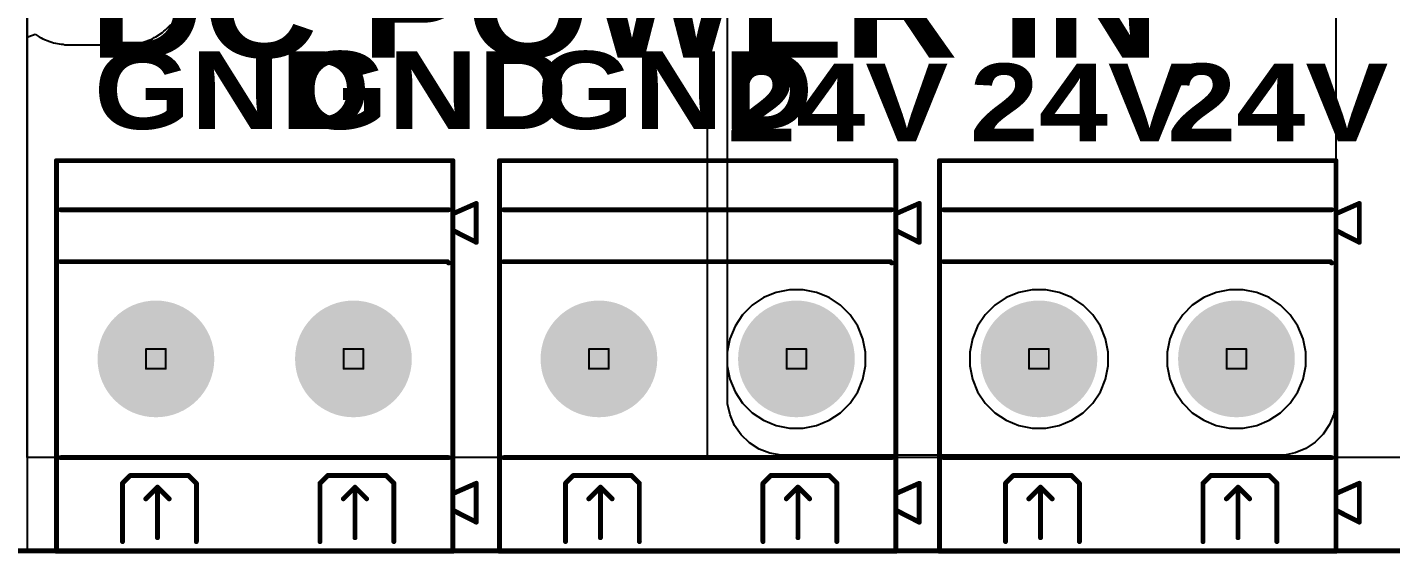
# Model space of a CAD drawing. Header units: inches. Extents: x -3 to 195, y 0 to 199.
# Drawn here: x 1.72 to 3.101, y -0.003 to 0.53 of the extents above; entities that cross this region are included whole.
import ezdxf

# ---------------------------------------------------------------- set-up
doc = ezdxf.new("R2010")
doc.units = ezdxf.units.IN
doc.header["$MEASUREMENT"] = 0
for name, color, linetype in [('Board Outline', 216, 'Continuous'), ('Bottom Layer', 5, 'Continuous'), ('Bottom Solder', 6, 'Continuous'), ('Drill Drawing', 1, 'Continuous'), ('Multi-Layer', 9, 'Continuous'), ('Pad Holes', 156, 'Continuous'), ('Top Layer', 1, 'Continuous'), ('Top Overlay', 2, 'Continuous'), ('Top Solder', 216, 'Continuous')]:
    doc.layers.add(name, color=color, linetype=linetype)
doc.styles.add('Arial Black_Bold', font='', dxfattribs={"height": 0.2})
doc.styles.get('Arial Black_Bold').set_extended_font_data('Arial Black', bold=True)

# ---------------------------------------------------------------- blocks, each defined once
blk = doc.blocks.new('DB128L_5_08_2P_GN_S_94')
at = {"layer": 'Bottom Layer'}
h = blk.add_hatch(color=5, dxfattribs=at)
edge = h.paths.add_edge_path()
edge.add_arc((-0.1, 0), 0.055118, 0, 360)
h = blk.add_hatch(color=5, dxfattribs=at)
edge = h.paths.add_edge_path()
edge.add_arc((0.1, 0), 0.055118, 0, 360)
at = {"layer": 'Bottom Solder'}
h = blk.add_hatch(color=6, dxfattribs=at)
edge = h.paths.add_edge_path()
edge.add_arc((-0.1, 0), 0.059118, 0, 360)
h = blk.add_hatch(color=6, dxfattribs=at)
edge = h.paths.add_edge_path()
edge.add_arc((0.1, 0), 0.059118, 0, 360)
at = {"layer": 'Multi-Layer'}
h = blk.add_hatch(color=9, dxfattribs=at)
edge = h.paths.add_edge_path()
edge.add_arc((-0.1, 0), 0.055118, 0, 360)
h = blk.add_hatch(color=9, dxfattribs=at)
edge = h.paths.add_edge_path()
edge.add_arc((0.1, 0), 0.055118, 0, 360)
at = {"layer": 'Pad Holes'}
h = blk.add_hatch(color=7, dxfattribs=at)
edge = h.paths.add_edge_path()
edge.add_arc((-0.1, 0), 0.031496, 0, 360)
h = blk.add_hatch(color=7, dxfattribs=at)
edge = h.paths.add_edge_path()
edge.add_arc((0.1, 0), 0.031496, 0, 360)
at = {"layer": 'Top Layer'}
h = blk.add_hatch(color=1, dxfattribs=at)
edge = h.paths.add_edge_path()
edge.add_arc((-0.1, 0), 0.055118, 0, 360)
h = blk.add_hatch(color=1, dxfattribs=at)
edge = h.paths.add_edge_path()
edge.add_arc((0.1, 0), 0.055118, 0, 360)
at = {"layer": 'Top Solder'}
h = blk.add_hatch(color=216, dxfattribs=at)
edge = h.paths.add_edge_path()
edge.add_arc((-0.1, 0), 0.059118, 0, 360)
h = blk.add_hatch(color=216, dxfattribs=at)
edge = h.paths.add_edge_path()
edge.add_arc((0.1, 0), 0.059118, 0, 360)
at = {"layer": 'Top Overlay'}
for points in [[(0.200788, 0.19485, 0.005, 0.005, 0), (-0.200788, 0.19485, 0.005, 0.005, 0)], [(-0.200788, 0.19485, 0.005, 0.005, 0), (-0.200788, -0.200788, 0.005, 0.005, 0)], [(0.200788, 0.19485, 0.005, 0.005, 0), (0.200788, -0.200788, 0.005, 0.005, 0)], [(-0.140944, 0.185039, 0.005, 0.005, 0), (-0.140944, 0.125983, 0.005, 0.005, 0)], [(-0.101574, 0.181103, 0.005, 0.005, 0), (-0.101574, 0.129921, 0.005, 0.005, 0)], [(-0.066142, 0.185039, 0.005, 0.005, 0), (-0.066142, 0.125983, 0.005, 0.005, 0)], [(0.059056, 0.185039, 0.005, 0.005, 0), (0.059056, 0.125983, 0.005, 0.005, 0)], [(0.098426, 0.181103, 0.005, 0.005, 0), (0.098426, 0.129921, 0.005, 0.005, 0)], [(0.133858, 0.185039, 0.005, 0.005, 0), (0.133858, 0.125983, 0.005, 0.005, 0)], [(-0.22441, 0.165354, 0.005, 0.005, 0), (-0.22441, 0.125984, 0.005, 0.005, 0)], [(-0.200788, 0.153318, 0.005, 0.005, 0), (-0.22441, 0.165354, 0.005, 0.005, 0)], [(-0.200788, 0.136384, 0.005, 0.005, 0), (-0.22441, 0.125984, 0.005, 0.005, 0)], [(-0.101574, 0.129921, 0.005, 0.005, 0), (-0.113386, 0.141733, 0.005, 0.005, 0)], [(-0.089763, 0.141733, 0.005, 0.005, 0), (-0.101574, 0.129921, 0.005, 0.005, 0)], [(0.098426, 0.129921, 0.005, 0.005, 0), (0.086614, 0.141733, 0.005, 0.005, 0)], [(0.110237, 0.141733, 0.005, 0.005, 0), (0.098426, 0.129921, 0.005, 0.005, 0)], [(-0.133071, 0.11811, 0.005, 0.005, 0), (-0.140944, 0.125983, 0.005, 0.005, 0)], [(-0.066142, 0.125983, 0.005, 0.005, 0), (-0.074016, 0.11811, 0.005, 0.005, 0)], [(0.066929, 0.11811, 0.005, 0.005, 0), (0.059056, 0.125983, 0.005, 0.005, 0)], [(0.133858, 0.125983, 0.005, 0.005, 0), (0.125984, 0.11811, 0.005, 0.005, 0)], [(-0.129133, 0.11811, 0.005, 0.005, 0), (-0.133071, 0.11811, 0.005, 0.005, 0)], [(-0.074016, 0.11811, 0.005, 0.005, 0), (-0.129133, 0.11811, 0.005, 0.005, 0)], [(0.070867, 0.11811, 0.005, 0.005, 0), (0.066929, 0.11811, 0.005, 0.005, 0)], [(0.125984, 0.11811, 0.005, 0.005, 0), (0.070867, 0.11811, 0.005, 0.005, 0)], [(0.196457, 0.1, 0.005, 0.005, 0), (-0.196458, 0.1, 0.005, 0.005, 0)], [(-0.195122, -0.098528, 0.005, 0.005, 0), (-0.196458, -0.097192, 0.005, 0.005, 0)], [(0.196457, -0.098528, 0.005, 0.005, 0), (-0.195122, -0.098528, 0.005, 0.005, 0)], [(-0.224409, -0.11811, 0.005, 0.005, 0), (-0.224409, -0.15748, 0.005, 0.005, 0)], [(-0.200789, -0.130146, 0.005, 0.005, 0), (-0.224409, -0.11811, 0.005, 0.005, 0)], [(-0.200789, -0.14708, 0.005, 0.005, 0), (-0.224409, -0.15748, 0.005, 0.005, 0)], [(0.196457, -0.151106, 0.005, 0.005, 0), (-0.196458, -0.151106, 0.005, 0.005, 0)], [(0.023516, -0.151107, 0.005, 0.005, 0), (0.018622, -0.151107, 0.005, 0.005, 0)], [(0.200788, -0.200788, 0.005, 0.005, 0), (-0.200788, -0.200788, 0.005, 0.005, 0)]]:
    blk.add_lwpolyline(points, format="xyseb", dxfattribs=at)
for points in [[(-0.202038, 0.19485, 0.0025, 0.0025, 1), (-0.199538, 0.19485, 0.0025, 0.0025, 1)], [(-0.202038, 0.19485, 0.0025, 0.0025, 1), (-0.199538, 0.19485, 0.0025, 0.0025, 1)], [(0.199538, 0.19485, 0.0025, 0.0025, 1), (0.202038, 0.19485, 0.0025, 0.0025, 1)], [(0.199538, 0.19485, 0.0025, 0.0025, 1), (0.202038, 0.19485, 0.0025, 0.0025, 1)], [(-0.142194, 0.185039, 0.0025, 0.0025, 1), (-0.139694, 0.185039, 0.0025, 0.0025, 1)], [(-0.102824, 0.181103, 0.0025, 0.0025, 1), (-0.100324, 0.181103, 0.0025, 0.0025, 1)], [(-0.067392, 0.185039, 0.0025, 0.0025, 1), (-0.064892, 0.185039, 0.0025, 0.0025, 1)], [(0.057806, 0.185039, 0.0025, 0.0025, 1), (0.060306, 0.185039, 0.0025, 0.0025, 1)], [(0.097176, 0.181103, 0.0025, 0.0025, 1), (0.099676, 0.181103, 0.0025, 0.0025, 1)], [(0.132608, 0.185039, 0.0025, 0.0025, 1), (0.135108, 0.185039, 0.0025, 0.0025, 1)], [(-0.22566, 0.165354, 0.0025, 0.0025, 1), (-0.22316, 0.165354, 0.0025, 0.0025, 1)], [(-0.22566, 0.165354, 0.0025, 0.0025, 1), (-0.22316, 0.165354, 0.0025, 0.0025, 1)], [(-0.202038, 0.153318, 0.0025, 0.0025, 1), (-0.199538, 0.153318, 0.0025, 0.0025, 1)], [(-0.202038, 0.136384, 0.0025, 0.0025, 1), (-0.199538, 0.136384, 0.0025, 0.0025, 1)], [(-0.114636, 0.141733, 0.0025, 0.0025, 1), (-0.112136, 0.141733, 0.0025, 0.0025, 1)], [(-0.091013, 0.141733, 0.0025, 0.0025, 1), (-0.088513, 0.141733, 0.0025, 0.0025, 1)], [(0.085364, 0.141733, 0.0025, 0.0025, 1), (0.087864, 0.141733, 0.0025, 0.0025, 1)], [(0.108987, 0.141733, 0.0025, 0.0025, 1), (0.111487, 0.141733, 0.0025, 0.0025, 1)], [(-0.22566, 0.125984, 0.0025, 0.0025, 1), (-0.22316, 0.125984, 0.0025, 0.0025, 1)], [(-0.22566, 0.125984, 0.0025, 0.0025, 1), (-0.22316, 0.125984, 0.0025, 0.0025, 1)], [(-0.142194, 0.125983, 0.0025, 0.0025, 1), (-0.139694, 0.125983, 0.0025, 0.0025, 1)], [(-0.142194, 0.125983, 0.0025, 0.0025, 1), (-0.139694, 0.125983, 0.0025, 0.0025, 1)], [(-0.102824, 0.129921, 0.0025, 0.0025, 1), (-0.100324, 0.129921, 0.0025, 0.0025, 1)], [(-0.102824, 0.129921, 0.0025, 0.0025, 1), (-0.100324, 0.129921, 0.0025, 0.0025, 1)], [(-0.102824, 0.129921, 0.0025, 0.0025, 1), (-0.100324, 0.129921, 0.0025, 0.0025, 1)], [(-0.067392, 0.125983, 0.0025, 0.0025, 1), (-0.064892, 0.125983, 0.0025, 0.0025, 1)], [(-0.067392, 0.125983, 0.0025, 0.0025, 1), (-0.064892, 0.125983, 0.0025, 0.0025, 1)], [(0.057806, 0.125983, 0.0025, 0.0025, 1), (0.060306, 0.125983, 0.0025, 0.0025, 1)], [(0.057806, 0.125983, 0.0025, 0.0025, 1), (0.060306, 0.125983, 0.0025, 0.0025, 1)], [(0.097176, 0.129921, 0.0025, 0.0025, 1), (0.099676, 0.129921, 0.0025, 0.0025, 1)], [(0.097176, 0.129921, 0.0025, 0.0025, 1), (0.099676, 0.129921, 0.0025, 0.0025, 1)], [(0.097176, 0.129921, 0.0025, 0.0025, 1), (0.099676, 0.129921, 0.0025, 0.0025, 1)], [(0.132608, 0.125983, 0.0025, 0.0025, 1), (0.135108, 0.125983, 0.0025, 0.0025, 1)], [(0.132608, 0.125983, 0.0025, 0.0025, 1), (0.135108, 0.125983, 0.0025, 0.0025, 1)], [(-0.134321, 0.11811, 0.0025, 0.0025, 1), (-0.131821, 0.11811, 0.0025, 0.0025, 1)], [(-0.134321, 0.11811, 0.0025, 0.0025, 1), (-0.131821, 0.11811, 0.0025, 0.0025, 1)], [(-0.130383, 0.11811, 0.0025, 0.0025, 1), (-0.127883, 0.11811, 0.0025, 0.0025, 1)], [(-0.130383, 0.11811, 0.0025, 0.0025, 1), (-0.127883, 0.11811, 0.0025, 0.0025, 1)], [(-0.075266, 0.11811, 0.0025, 0.0025, 1), (-0.072766, 0.11811, 0.0025, 0.0025, 1)], [(-0.075266, 0.11811, 0.0025, 0.0025, 1), (-0.072766, 0.11811, 0.0025, 0.0025, 1)], [(0.065679, 0.11811, 0.0025, 0.0025, 1), (0.068179, 0.11811, 0.0025, 0.0025, 1)], [(0.065679, 0.11811, 0.0025, 0.0025, 1), (0.068179, 0.11811, 0.0025, 0.0025, 1)], [(0.069617, 0.11811, 0.0025, 0.0025, 1), (0.072117, 0.11811, 0.0025, 0.0025, 1)], [(0.069617, 0.11811, 0.0025, 0.0025, 1), (0.072117, 0.11811, 0.0025, 0.0025, 1)], [(0.124734, 0.11811, 0.0025, 0.0025, 1), (0.127234, 0.11811, 0.0025, 0.0025, 1)], [(0.124734, 0.11811, 0.0025, 0.0025, 1), (0.127234, 0.11811, 0.0025, 0.0025, 1)], [(-0.197708, 0.1, 0.0025, 0.0025, 1), (-0.195208, 0.1, 0.0025, 0.0025, 1)], [(0.195207, 0.1, 0.0025, 0.0025, 1), (0.197707, 0.1, 0.0025, 0.0025, 1)], [(-0.197708, -0.097192, 0.0025, 0.0025, 1), (-0.195208, -0.097192, 0.0025, 0.0025, 1)], [(-0.196372, -0.098528, 0.0025, 0.0025, 1), (-0.193872, -0.098528, 0.0025, 0.0025, 1)], [(-0.196372, -0.098528, 0.0025, 0.0025, 1), (-0.193872, -0.098528, 0.0025, 0.0025, 1)], [(0.195207, -0.098528, 0.0025, 0.0025, 1), (0.197707, -0.098528, 0.0025, 0.0025, 1)], [(-0.225659, -0.11811, 0.0025, 0.0025, 1), (-0.223159, -0.11811, 0.0025, 0.0025, 1)], [(-0.225659, -0.11811, 0.0025, 0.0025, 1), (-0.223159, -0.11811, 0.0025, 0.0025, 1)], [(-0.202039, -0.130146, 0.0025, 0.0025, 1), (-0.199539, -0.130146, 0.0025, 0.0025, 1)], [(-0.202039, -0.14708, 0.0025, 0.0025, 1), (-0.199539, -0.14708, 0.0025, 0.0025, 1)], [(-0.197708, -0.151106, 0.0025, 0.0025, 1), (-0.195208, -0.151106, 0.0025, 0.0025, 1)], [(0.017372, -0.151107, 0.0025, 0.0025, 1), (0.019872, -0.151107, 0.0025, 0.0025, 1)], [(0.022266, -0.151107, 0.0025, 0.0025, 1), (0.024766, -0.151107, 0.0025, 0.0025, 1)], [(0.195207, -0.151106, 0.0025, 0.0025, 1), (0.197707, -0.151106, 0.0025, 0.0025, 1)], [(-0.225659, -0.15748, 0.0025, 0.0025, 1), (-0.223159, -0.15748, 0.0025, 0.0025, 1)], [(-0.225659, -0.15748, 0.0025, 0.0025, 1), (-0.223159, -0.15748, 0.0025, 0.0025, 1)], [(-0.202038, -0.200788, 0.0025, 0.0025, 1), (-0.199538, -0.200788, 0.0025, 0.0025, 1)], [(-0.202038, -0.200788, 0.0025, 0.0025, 1), (-0.199538, -0.200788, 0.0025, 0.0025, 1)], [(0.199538, -0.200788, 0.0025, 0.0025, 1), (0.202038, -0.200788, 0.0025, 0.0025, 1)], [(0.199538, -0.200788, 0.0025, 0.0025, 1), (0.202038, -0.200788, 0.0025, 0.0025, 1)]]:
    blk.add_lwpolyline(points, format="xyseb", close=True, dxfattribs=at)
blk = doc.blocks.new('DB128L_5_08_2P_GN_S_95')
at = {"layer": 'Bottom Layer'}
h = blk.add_hatch(color=5, dxfattribs=at)
edge = h.paths.add_edge_path()
edge.add_arc((-0.1, 0), 0.055118, 0, 360)
h = blk.add_hatch(color=5, dxfattribs=at)
edge = h.paths.add_edge_path()
edge.add_arc((0.1, 0), 0.055118, 0, 360)
at = {"layer": 'Bottom Solder'}
h = blk.add_hatch(color=6, dxfattribs=at)
edge = h.paths.add_edge_path()
edge.add_arc((-0.1, 0), 0.059118, 0, 360)
h = blk.add_hatch(color=6, dxfattribs=at)
edge = h.paths.add_edge_path()
edge.add_arc((0.1, 0), 0.059118, 0, 360)
at = {"layer": 'Multi-Layer'}
h = blk.add_hatch(color=9, dxfattribs=at)
edge = h.paths.add_edge_path()
edge.add_arc((-0.1, 0), 0.055118, 0, 360)
h = blk.add_hatch(color=9, dxfattribs=at)
edge = h.paths.add_edge_path()
edge.add_arc((0.1, 0), 0.055118, 0, 360)
at = {"layer": 'Pad Holes'}
h = blk.add_hatch(color=7, dxfattribs=at)
edge = h.paths.add_edge_path()
edge.add_arc((-0.1, 0), 0.031496, 0, 360)
h = blk.add_hatch(color=7, dxfattribs=at)
edge = h.paths.add_edge_path()
edge.add_arc((0.1, 0), 0.031496, 0, 360)
at = {"layer": 'Top Layer'}
h = blk.add_hatch(color=1, dxfattribs=at)
edge = h.paths.add_edge_path()
edge.add_arc((-0.1, 0), 0.055118, 0, 360)
h = blk.add_hatch(color=1, dxfattribs=at)
edge = h.paths.add_edge_path()
edge.add_arc((0.1, 0), 0.055118, 0, 360)
at = {"layer": 'Top Solder'}
h = blk.add_hatch(color=216, dxfattribs=at)
edge = h.paths.add_edge_path()
edge.add_arc((-0.1, 0), 0.059118, 0, 360)
h = blk.add_hatch(color=216, dxfattribs=at)
edge = h.paths.add_edge_path()
edge.add_arc((0.1, 0), 0.059118, 0, 360)
at = {"layer": 'Top Overlay'}
for points in [[(0.200788, 0.19485, 0.005, 0.005, 0), (-0.200788, 0.19485, 0.005, 0.005, 0)], [(-0.200788, 0.19485, 0.005, 0.005, 0), (-0.200788, -0.200788, 0.005, 0.005, 0)], [(0.200788, 0.19485, 0.005, 0.005, 0), (0.200788, -0.200788, 0.005, 0.005, 0)], [(-0.140944, 0.185039, 0.005, 0.005, 0), (-0.140944, 0.125983, 0.005, 0.005, 0)], [(-0.101574, 0.181103, 0.005, 0.005, 0), (-0.101574, 0.129921, 0.005, 0.005, 0)], [(-0.066142, 0.185039, 0.005, 0.005, 0), (-0.066142, 0.125983, 0.005, 0.005, 0)], [(0.059056, 0.185039, 0.005, 0.005, 0), (0.059056, 0.125983, 0.005, 0.005, 0)], [(0.098426, 0.181103, 0.005, 0.005, 0), (0.098426, 0.129921, 0.005, 0.005, 0)], [(0.133858, 0.185039, 0.005, 0.005, 0), (0.133858, 0.125983, 0.005, 0.005, 0)], [(-0.22441, 0.165354, 0.005, 0.005, 0), (-0.22441, 0.125984, 0.005, 0.005, 0)], [(-0.200788, 0.153318, 0.005, 0.005, 0), (-0.22441, 0.165354, 0.005, 0.005, 0)], [(-0.200788, 0.136384, 0.005, 0.005, 0), (-0.22441, 0.125984, 0.005, 0.005, 0)], [(-0.101574, 0.129921, 0.005, 0.005, 0), (-0.113386, 0.141733, 0.005, 0.005, 0)], [(-0.089763, 0.141733, 0.005, 0.005, 0), (-0.101574, 0.129921, 0.005, 0.005, 0)], [(0.098426, 0.129921, 0.005, 0.005, 0), (0.086614, 0.141733, 0.005, 0.005, 0)], [(0.110237, 0.141733, 0.005, 0.005, 0), (0.098426, 0.129921, 0.005, 0.005, 0)], [(-0.133071, 0.11811, 0.005, 0.005, 0), (-0.140944, 0.125983, 0.005, 0.005, 0)], [(-0.066142, 0.125983, 0.005, 0.005, 0), (-0.074016, 0.11811, 0.005, 0.005, 0)], [(0.066929, 0.11811, 0.005, 0.005, 0), (0.059056, 0.125983, 0.005, 0.005, 0)], [(0.133858, 0.125983, 0.005, 0.005, 0), (0.125984, 0.11811, 0.005, 0.005, 0)], [(-0.129133, 0.11811, 0.005, 0.005, 0), (-0.133071, 0.11811, 0.005, 0.005, 0)], [(-0.074016, 0.11811, 0.005, 0.005, 0), (-0.129133, 0.11811, 0.005, 0.005, 0)], [(0.070867, 0.11811, 0.005, 0.005, 0), (0.066929, 0.11811, 0.005, 0.005, 0)], [(0.125984, 0.11811, 0.005, 0.005, 0), (0.070867, 0.11811, 0.005, 0.005, 0)], [(0.196457, 0.1, 0.005, 0.005, 0), (-0.196458, 0.1, 0.005, 0.005, 0)], [(-0.195122, -0.098528, 0.005, 0.005, 0), (-0.196458, -0.097192, 0.005, 0.005, 0)], [(0.196457, -0.098528, 0.005, 0.005, 0), (-0.195122, -0.098528, 0.005, 0.005, 0)], [(-0.224409, -0.11811, 0.005, 0.005, 0), (-0.224409, -0.15748, 0.005, 0.005, 0)], [(-0.200789, -0.130146, 0.005, 0.005, 0), (-0.224409, -0.11811, 0.005, 0.005, 0)], [(-0.200789, -0.14708, 0.005, 0.005, 0), (-0.224409, -0.15748, 0.005, 0.005, 0)], [(0.196457, -0.151106, 0.005, 0.005, 0), (-0.196458, -0.151106, 0.005, 0.005, 0)], [(0.023516, -0.151107, 0.005, 0.005, 0), (0.018622, -0.151107, 0.005, 0.005, 0)], [(0.200788, -0.200788, 0.005, 0.005, 0), (-0.200788, -0.200788, 0.005, 0.005, 0)]]:
    blk.add_lwpolyline(points, format="xyseb", dxfattribs=at)
for points in [[(-0.202038, 0.19485, 0.0025, 0.0025, 1), (-0.199538, 0.19485, 0.0025, 0.0025, 1)], [(-0.202038, 0.19485, 0.0025, 0.0025, 1), (-0.199538, 0.19485, 0.0025, 0.0025, 1)], [(0.199538, 0.19485, 0.0025, 0.0025, 1), (0.202038, 0.19485, 0.0025, 0.0025, 1)], [(0.199538, 0.19485, 0.0025, 0.0025, 1), (0.202038, 0.19485, 0.0025, 0.0025, 1)], [(-0.142194, 0.185039, 0.0025, 0.0025, 1), (-0.139694, 0.185039, 0.0025, 0.0025, 1)], [(-0.102824, 0.181103, 0.0025, 0.0025, 1), (-0.100324, 0.181103, 0.0025, 0.0025, 1)], [(-0.067392, 0.185039, 0.0025, 0.0025, 1), (-0.064892, 0.185039, 0.0025, 0.0025, 1)], [(0.057806, 0.185039, 0.0025, 0.0025, 1), (0.060306, 0.185039, 0.0025, 0.0025, 1)], [(0.097176, 0.181103, 0.0025, 0.0025, 1), (0.099676, 0.181103, 0.0025, 0.0025, 1)], [(0.132608, 0.185039, 0.0025, 0.0025, 1), (0.135108, 0.185039, 0.0025, 0.0025, 1)], [(-0.22566, 0.165354, 0.0025, 0.0025, 1), (-0.22316, 0.165354, 0.0025, 0.0025, 1)], [(-0.22566, 0.165354, 0.0025, 0.0025, 1), (-0.22316, 0.165354, 0.0025, 0.0025, 1)], [(-0.202038, 0.153318, 0.0025, 0.0025, 1), (-0.199538, 0.153318, 0.0025, 0.0025, 1)], [(-0.202038, 0.136384, 0.0025, 0.0025, 1), (-0.199538, 0.136384, 0.0025, 0.0025, 1)], [(-0.114636, 0.141733, 0.0025, 0.0025, 1), (-0.112136, 0.141733, 0.0025, 0.0025, 1)], [(-0.091013, 0.141733, 0.0025, 0.0025, 1), (-0.088513, 0.141733, 0.0025, 0.0025, 1)], [(0.085364, 0.141733, 0.0025, 0.0025, 1), (0.087864, 0.141733, 0.0025, 0.0025, 1)], [(0.108987, 0.141733, 0.0025, 0.0025, 1), (0.111487, 0.141733, 0.0025, 0.0025, 1)], [(-0.22566, 0.125984, 0.0025, 0.0025, 1), (-0.22316, 0.125984, 0.0025, 0.0025, 1)], [(-0.22566, 0.125984, 0.0025, 0.0025, 1), (-0.22316, 0.125984, 0.0025, 0.0025, 1)], [(-0.142194, 0.125983, 0.0025, 0.0025, 1), (-0.139694, 0.125983, 0.0025, 0.0025, 1)], [(-0.142194, 0.125983, 0.0025, 0.0025, 1), (-0.139694, 0.125983, 0.0025, 0.0025, 1)], [(-0.102824, 0.129921, 0.0025, 0.0025, 1), (-0.100324, 0.129921, 0.0025, 0.0025, 1)], [(-0.102824, 0.129921, 0.0025, 0.0025, 1), (-0.100324, 0.129921, 0.0025, 0.0025, 1)], [(-0.102824, 0.129921, 0.0025, 0.0025, 1), (-0.100324, 0.129921, 0.0025, 0.0025, 1)], [(-0.067392, 0.125983, 0.0025, 0.0025, 1), (-0.064892, 0.125983, 0.0025, 0.0025, 1)], [(-0.067392, 0.125983, 0.0025, 0.0025, 1), (-0.064892, 0.125983, 0.0025, 0.0025, 1)], [(0.057806, 0.125983, 0.0025, 0.0025, 1), (0.060306, 0.125983, 0.0025, 0.0025, 1)], [(0.057806, 0.125983, 0.0025, 0.0025, 1), (0.060306, 0.125983, 0.0025, 0.0025, 1)], [(0.097176, 0.129921, 0.0025, 0.0025, 1), (0.099676, 0.129921, 0.0025, 0.0025, 1)], [(0.097176, 0.129921, 0.0025, 0.0025, 1), (0.099676, 0.129921, 0.0025, 0.0025, 1)], [(0.097176, 0.129921, 0.0025, 0.0025, 1), (0.099676, 0.129921, 0.0025, 0.0025, 1)], [(0.132608, 0.125983, 0.0025, 0.0025, 1), (0.135108, 0.125983, 0.0025, 0.0025, 1)], [(0.132608, 0.125983, 0.0025, 0.0025, 1), (0.135108, 0.125983, 0.0025, 0.0025, 1)], [(-0.134321, 0.11811, 0.0025, 0.0025, 1), (-0.131821, 0.11811, 0.0025, 0.0025, 1)], [(-0.134321, 0.11811, 0.0025, 0.0025, 1), (-0.131821, 0.11811, 0.0025, 0.0025, 1)], [(-0.130383, 0.11811, 0.0025, 0.0025, 1), (-0.127883, 0.11811, 0.0025, 0.0025, 1)], [(-0.130383, 0.11811, 0.0025, 0.0025, 1), (-0.127883, 0.11811, 0.0025, 0.0025, 1)], [(-0.075266, 0.11811, 0.0025, 0.0025, 1), (-0.072766, 0.11811, 0.0025, 0.0025, 1)], [(-0.075266, 0.11811, 0.0025, 0.0025, 1), (-0.072766, 0.11811, 0.0025, 0.0025, 1)], [(0.065679, 0.11811, 0.0025, 0.0025, 1), (0.068179, 0.11811, 0.0025, 0.0025, 1)], [(0.065679, 0.11811, 0.0025, 0.0025, 1), (0.068179, 0.11811, 0.0025, 0.0025, 1)], [(0.069617, 0.11811, 0.0025, 0.0025, 1), (0.072117, 0.11811, 0.0025, 0.0025, 1)], [(0.069617, 0.11811, 0.0025, 0.0025, 1), (0.072117, 0.11811, 0.0025, 0.0025, 1)], [(0.124734, 0.11811, 0.0025, 0.0025, 1), (0.127234, 0.11811, 0.0025, 0.0025, 1)], [(0.124734, 0.11811, 0.0025, 0.0025, 1), (0.127234, 0.11811, 0.0025, 0.0025, 1)], [(-0.197708, 0.1, 0.0025, 0.0025, 1), (-0.195208, 0.1, 0.0025, 0.0025, 1)], [(0.195207, 0.1, 0.0025, 0.0025, 1), (0.197707, 0.1, 0.0025, 0.0025, 1)], [(-0.197708, -0.097192, 0.0025, 0.0025, 1), (-0.195208, -0.097192, 0.0025, 0.0025, 1)], [(-0.196372, -0.098528, 0.0025, 0.0025, 1), (-0.193872, -0.098528, 0.0025, 0.0025, 1)], [(-0.196372, -0.098528, 0.0025, 0.0025, 1), (-0.193872, -0.098528, 0.0025, 0.0025, 1)], [(0.195207, -0.098528, 0.0025, 0.0025, 1), (0.197707, -0.098528, 0.0025, 0.0025, 1)], [(-0.225659, -0.11811, 0.0025, 0.0025, 1), (-0.223159, -0.11811, 0.0025, 0.0025, 1)], [(-0.225659, -0.11811, 0.0025, 0.0025, 1), (-0.223159, -0.11811, 0.0025, 0.0025, 1)], [(-0.202039, -0.130146, 0.0025, 0.0025, 1), (-0.199539, -0.130146, 0.0025, 0.0025, 1)], [(-0.202039, -0.14708, 0.0025, 0.0025, 1), (-0.199539, -0.14708, 0.0025, 0.0025, 1)], [(-0.197708, -0.151106, 0.0025, 0.0025, 1), (-0.195208, -0.151106, 0.0025, 0.0025, 1)], [(0.017372, -0.151107, 0.0025, 0.0025, 1), (0.019872, -0.151107, 0.0025, 0.0025, 1)], [(0.022266, -0.151107, 0.0025, 0.0025, 1), (0.024766, -0.151107, 0.0025, 0.0025, 1)], [(0.195207, -0.151106, 0.0025, 0.0025, 1), (0.197707, -0.151106, 0.0025, 0.0025, 1)], [(-0.225659, -0.15748, 0.0025, 0.0025, 1), (-0.223159, -0.15748, 0.0025, 0.0025, 1)], [(-0.225659, -0.15748, 0.0025, 0.0025, 1), (-0.223159, -0.15748, 0.0025, 0.0025, 1)], [(-0.202038, -0.200788, 0.0025, 0.0025, 1), (-0.199538, -0.200788, 0.0025, 0.0025, 1)], [(-0.202038, -0.200788, 0.0025, 0.0025, 1), (-0.199538, -0.200788, 0.0025, 0.0025, 1)], [(0.199538, -0.200788, 0.0025, 0.0025, 1), (0.202038, -0.200788, 0.0025, 0.0025, 1)], [(0.199538, -0.200788, 0.0025, 0.0025, 1), (0.202038, -0.200788, 0.0025, 0.0025, 1)]]:
    blk.add_lwpolyline(points, format="xyseb", close=True, dxfattribs=at)
blk = doc.blocks.new('DB128L_5_08_2P_GN_S_101')
at = {"layer": 'Bottom Layer'}
h = blk.add_hatch(color=5, dxfattribs=at)
edge = h.paths.add_edge_path()
edge.add_arc((-0.1, 0), 0.0551, 0, 360)
h = blk.add_hatch(color=5, dxfattribs=at)
edge = h.paths.add_edge_path()
edge.add_arc((0.1, 0), 0.0551, 0, 360)
at = {"layer": 'Bottom Solder'}
h = blk.add_hatch(color=6, dxfattribs=at)
edge = h.paths.add_edge_path()
edge.add_arc((-0.1, 0), 0.0591, 0, 360)
h = blk.add_hatch(color=6, dxfattribs=at)
edge = h.paths.add_edge_path()
edge.add_arc((0.1, 0), 0.0591, 0, 360)
at = {"layer": 'Multi-Layer'}
h = blk.add_hatch(color=9, dxfattribs=at)
edge = h.paths.add_edge_path()
edge.add_arc((-0.1, 0), 0.0551, 0, 360)
h = blk.add_hatch(color=9, dxfattribs=at)
edge = h.paths.add_edge_path()
edge.add_arc((0.1, 0), 0.0551, 0, 360)
at = {"layer": 'Pad Holes'}
h = blk.add_hatch(color=7, dxfattribs=at)
edge = h.paths.add_edge_path()
edge.add_arc((-0.1, 0), 0.0315, 0, 360)
h = blk.add_hatch(color=7, dxfattribs=at)
edge = h.paths.add_edge_path()
edge.add_arc((0.1, 0), 0.0315, 0, 360)
at = {"layer": 'Top Layer'}
h = blk.add_hatch(color=1, dxfattribs=at)
edge = h.paths.add_edge_path()
edge.add_arc((-0.1, 0), 0.0551, 0, 360)
h = blk.add_hatch(color=1, dxfattribs=at)
edge = h.paths.add_edge_path()
edge.add_arc((0.1, 0), 0.0551, 0, 360)
at = {"layer": 'Top Solder'}
h = blk.add_hatch(color=216, dxfattribs=at)
edge = h.paths.add_edge_path()
edge.add_arc((-0.1, 0), 0.0591, 0, 360)
h = blk.add_hatch(color=216, dxfattribs=at)
edge = h.paths.add_edge_path()
edge.add_arc((0.1, 0), 0.0591, 0, 360)
at = {"layer": 'Top Overlay'}
for points in [[(0.2008, 0.1949, 0.005, 0.005, 0), (-0.2008, 0.1949, 0.005, 0.005, 0)], [(-0.2008, 0.1949, 0.005, 0.005, 0), (-0.2008, -0.2008, 0.005, 0.005, 0)], [(0.2008, 0.1949, 0.005, 0.005, 0), (0.2008, -0.2008, 0.005, 0.005, 0)], [(-0.1409, 0.185, 0.005, 0.005, 0), (-0.1409, 0.126, 0.005, 0.005, 0)], [(-0.1016, 0.1811, 0.005, 0.005, 0), (-0.1016, 0.1299, 0.005, 0.005, 0)], [(-0.0661, 0.185, 0.005, 0.005, 0), (-0.0661, 0.126, 0.005, 0.005, 0)], [(0.0591, 0.185, 0.005, 0.005, 0), (0.0591, 0.126, 0.005, 0.005, 0)], [(0.0984, 0.1811, 0.005, 0.005, 0), (0.0984, 0.1299, 0.005, 0.005, 0)], [(0.1339, 0.185, 0.005, 0.005, 0), (0.1339, 0.126, 0.005, 0.005, 0)], [(-0.2244, 0.1654, 0.005, 0.005, 0), (-0.2244, 0.126, 0.005, 0.005, 0)], [(-0.2008, 0.1533, 0.005, 0.005, 0), (-0.2244, 0.1654, 0.005, 0.005, 0)], [(-0.2008, 0.1364, 0.005, 0.005, 0), (-0.2244, 0.126, 0.005, 0.005, 0)], [(-0.1016, 0.1299, 0.005, 0.005, 0), (-0.1134, 0.1417, 0.005, 0.005, 0)], [(-0.0898, 0.1417, 0.005, 0.005, 0), (-0.1016, 0.1299, 0.005, 0.005, 0)], [(0.0984, 0.1299, 0.005, 0.005, 0), (0.0866, 0.1417, 0.005, 0.005, 0)], [(0.1102, 0.1417, 0.005, 0.005, 0), (0.0984, 0.1299, 0.005, 0.005, 0)], [(-0.1331, 0.1181, 0.005, 0.005, 0), (-0.1409, 0.126, 0.005, 0.005, 0)], [(-0.0661, 0.126, 0.005, 0.005, 0), (-0.074, 0.1181, 0.005, 0.005, 0)], [(0.0669, 0.1181, 0.005, 0.005, 0), (0.0591, 0.126, 0.005, 0.005, 0)], [(0.1339, 0.126, 0.005, 0.005, 0), (0.126, 0.1181, 0.005, 0.005, 0)], [(-0.1291, 0.1181, 0.005, 0.005, 0), (-0.1331, 0.1181, 0.005, 0.005, 0)], [(-0.074, 0.1181, 0.005, 0.005, 0), (-0.1291, 0.1181, 0.005, 0.005, 0)], [(0.0709, 0.1181, 0.005, 0.005, 0), (0.0669, 0.1181, 0.005, 0.005, 0)], [(0.126, 0.1181, 0.005, 0.005, 0), (0.0709, 0.1181, 0.005, 0.005, 0)], [(0.1965, 0.1, 0.005, 0.005, 0), (-0.1965, 0.1, 0.005, 0.005, 0)], [(-0.1951, -0.0985, 0.005, 0.005, 0), (-0.1965, -0.0972, 0.005, 0.005, 0)], [(0.1965, -0.0985, 0.005, 0.005, 0), (-0.1951, -0.0985, 0.005, 0.005, 0)], [(-0.2244, -0.1181, 0.005, 0.005, 0), (-0.2244, -0.1575, 0.005, 0.005, 0)], [(-0.2008, -0.1301, 0.005, 0.005, 0), (-0.2244, -0.1181, 0.005, 0.005, 0)], [(-0.2008, -0.1471, 0.005, 0.005, 0), (-0.2244, -0.1575, 0.005, 0.005, 0)], [(0.1965, -0.1511, 0.005, 0.005, 0), (-0.1965, -0.1511, 0.005, 0.005, 0)], [(0.0235, -0.1511, 0.005, 0.005, 0), (0.0186, -0.1511, 0.005, 0.005, 0)], [(0.2008, -0.2008, 0.005, 0.005, 0), (-0.2008, -0.2008, 0.005, 0.005, 0)]]:
    blk.add_lwpolyline(points, format="xyseb", dxfattribs=at)
for points in [[(-0.202, 0.1949, 0.0025, 0.0025, 1), (-0.1995, 0.1949, 0.0025, 0.0025, 1)], [(-0.202, 0.1949, 0.0025, 0.0025, 1), (-0.1995, 0.1949, 0.0025, 0.0025, 1)], [(0.1995, 0.1949, 0.0025, 0.0025, 1), (0.202, 0.1949, 0.0025, 0.0025, 1)], [(0.1995, 0.1949, 0.0025, 0.0025, 1), (0.202, 0.1949, 0.0025, 0.0025, 1)], [(-0.1422, 0.185, 0.0025, 0.0025, 1), (-0.1397, 0.185, 0.0025, 0.0025, 1)], [(-0.1028, 0.1811, 0.0025, 0.0025, 1), (-0.1003, 0.1811, 0.0025, 0.0025, 1)], [(-0.0674, 0.185, 0.0025, 0.0025, 1), (-0.0649, 0.185, 0.0025, 0.0025, 1)], [(0.0578, 0.185, 0.0025, 0.0025, 1), (0.0603, 0.185, 0.0025, 0.0025, 1)], [(0.0972, 0.1811, 0.0025, 0.0025, 1), (0.0997, 0.1811, 0.0025, 0.0025, 1)], [(0.1326, 0.185, 0.0025, 0.0025, 1), (0.1351, 0.185, 0.0025, 0.0025, 1)], [(-0.2257, 0.1654, 0.0025, 0.0025, 1), (-0.2232, 0.1654, 0.0025, 0.0025, 1)], [(-0.2257, 0.1654, 0.0025, 0.0025, 1), (-0.2232, 0.1654, 0.0025, 0.0025, 1)], [(-0.202, 0.1533, 0.0025, 0.0025, 1), (-0.1995, 0.1533, 0.0025, 0.0025, 1)], [(-0.202, 0.1364, 0.0025, 0.0025, 1), (-0.1995, 0.1364, 0.0025, 0.0025, 1)], [(-0.1146, 0.1417, 0.0025, 0.0025, 1), (-0.1121, 0.1417, 0.0025, 0.0025, 1)], [(-0.091, 0.1417, 0.0025, 0.0025, 1), (-0.0885, 0.1417, 0.0025, 0.0025, 1)], [(0.0854, 0.1417, 0.0025, 0.0025, 1), (0.0879, 0.1417, 0.0025, 0.0025, 1)], [(0.109, 0.1417, 0.0025, 0.0025, 1), (0.1115, 0.1417, 0.0025, 0.0025, 1)], [(-0.2257, 0.126, 0.0025, 0.0025, 1), (-0.2232, 0.126, 0.0025, 0.0025, 1)], [(-0.2257, 0.126, 0.0025, 0.0025, 1), (-0.2232, 0.126, 0.0025, 0.0025, 1)], [(-0.1422, 0.126, 0.0025, 0.0025, 1), (-0.1397, 0.126, 0.0025, 0.0025, 1)], [(-0.1422, 0.126, 0.0025, 0.0025, 1), (-0.1397, 0.126, 0.0025, 0.0025, 1)], [(-0.1028, 0.1299, 0.0025, 0.0025, 1), (-0.1003, 0.1299, 0.0025, 0.0025, 1)], [(-0.1028, 0.1299, 0.0025, 0.0025, 1), (-0.1003, 0.1299, 0.0025, 0.0025, 1)], [(-0.1028, 0.1299, 0.0025, 0.0025, 1), (-0.1003, 0.1299, 0.0025, 0.0025, 1)], [(-0.0674, 0.126, 0.0025, 0.0025, 1), (-0.0649, 0.126, 0.0025, 0.0025, 1)], [(-0.0674, 0.126, 0.0025, 0.0025, 1), (-0.0649, 0.126, 0.0025, 0.0025, 1)], [(0.0578, 0.126, 0.0025, 0.0025, 1), (0.0603, 0.126, 0.0025, 0.0025, 1)], [(0.0578, 0.126, 0.0025, 0.0025, 1), (0.0603, 0.126, 0.0025, 0.0025, 1)], [(0.0972, 0.1299, 0.0025, 0.0025, 1), (0.0997, 0.1299, 0.0025, 0.0025, 1)], [(0.0972, 0.1299, 0.0025, 0.0025, 1), (0.0997, 0.1299, 0.0025, 0.0025, 1)], [(0.0972, 0.1299, 0.0025, 0.0025, 1), (0.0997, 0.1299, 0.0025, 0.0025, 1)], [(0.1326, 0.126, 0.0025, 0.0025, 1), (0.1351, 0.126, 0.0025, 0.0025, 1)], [(0.1326, 0.126, 0.0025, 0.0025, 1), (0.1351, 0.126, 0.0025, 0.0025, 1)], [(-0.1343, 0.1181, 0.0025, 0.0025, 1), (-0.1318, 0.1181, 0.0025, 0.0025, 1)], [(-0.1343, 0.1181, 0.0025, 0.0025, 1), (-0.1318, 0.1181, 0.0025, 0.0025, 1)], [(-0.1304, 0.1181, 0.0025, 0.0025, 1), (-0.1279, 0.1181, 0.0025, 0.0025, 1)], [(-0.1304, 0.1181, 0.0025, 0.0025, 1), (-0.1279, 0.1181, 0.0025, 0.0025, 1)], [(-0.0753, 0.1181, 0.0025, 0.0025, 1), (-0.0728, 0.1181, 0.0025, 0.0025, 1)], [(-0.0753, 0.1181, 0.0025, 0.0025, 1), (-0.0728, 0.1181, 0.0025, 0.0025, 1)], [(0.0657, 0.1181, 0.0025, 0.0025, 1), (0.0682, 0.1181, 0.0025, 0.0025, 1)], [(0.0657, 0.1181, 0.0025, 0.0025, 1), (0.0682, 0.1181, 0.0025, 0.0025, 1)], [(0.0696, 0.1181, 0.0025, 0.0025, 1), (0.0721, 0.1181, 0.0025, 0.0025, 1)], [(0.0696, 0.1181, 0.0025, 0.0025, 1), (0.0721, 0.1181, 0.0025, 0.0025, 1)], [(0.1247, 0.1181, 0.0025, 0.0025, 1), (0.1272, 0.1181, 0.0025, 0.0025, 1)], [(0.1247, 0.1181, 0.0025, 0.0025, 1), (0.1272, 0.1181, 0.0025, 0.0025, 1)], [(-0.1977, 0.1, 0.0025, 0.0025, 1), (-0.1952, 0.1, 0.0025, 0.0025, 1)], [(0.1952, 0.1, 0.0025, 0.0025, 1), (0.1977, 0.1, 0.0025, 0.0025, 1)], [(-0.1977, -0.0972, 0.0025, 0.0025, 1), (-0.1952, -0.0972, 0.0025, 0.0025, 1)], [(-0.1964, -0.0985, 0.0025, 0.0025, 1), (-0.1939, -0.0985, 0.0025, 0.0025, 1)], [(-0.1964, -0.0985, 0.0025, 0.0025, 1), (-0.1939, -0.0985, 0.0025, 0.0025, 1)], [(0.1952, -0.0985, 0.0025, 0.0025, 1), (0.1977, -0.0985, 0.0025, 0.0025, 1)], [(-0.2257, -0.1181, 0.0025, 0.0025, 1), (-0.2232, -0.1181, 0.0025, 0.0025, 1)], [(-0.2257, -0.1181, 0.0025, 0.0025, 1), (-0.2232, -0.1181, 0.0025, 0.0025, 1)], [(-0.202, -0.1301, 0.0025, 0.0025, 1), (-0.1995, -0.1301, 0.0025, 0.0025, 1)], [(-0.202, -0.1471, 0.0025, 0.0025, 1), (-0.1995, -0.1471, 0.0025, 0.0025, 1)], [(-0.1977, -0.1511, 0.0025, 0.0025, 1), (-0.1952, -0.1511, 0.0025, 0.0025, 1)], [(0.0174, -0.1511, 0.0025, 0.0025, 1), (0.0199, -0.1511, 0.0025, 0.0025, 1)], [(0.0223, -0.1511, 0.0025, 0.0025, 1), (0.0248, -0.1511, 0.0025, 0.0025, 1)], [(0.1952, -0.1511, 0.0025, 0.0025, 1), (0.1977, -0.1511, 0.0025, 0.0025, 1)], [(-0.2257, -0.1575, 0.0025, 0.0025, 1), (-0.2232, -0.1575, 0.0025, 0.0025, 1)], [(-0.2257, -0.1575, 0.0025, 0.0025, 1), (-0.2232, -0.1575, 0.0025, 0.0025, 1)], [(-0.202, -0.2008, 0.0025, 0.0025, 1), (-0.1995, -0.2008, 0.0025, 0.0025, 1)], [(-0.202, -0.2008, 0.0025, 0.0025, 1), (-0.1995, -0.2008, 0.0025, 0.0025, 1)], [(0.1995, -0.2008, 0.0025, 0.0025, 1), (0.202, -0.2008, 0.0025, 0.0025, 1)], [(0.1995, -0.2008, 0.0025, 0.0025, 1), (0.202, -0.2008, 0.0025, 0.0025, 1)]]:
    blk.add_lwpolyline(points, format="xyseb", close=True, dxfattribs=at)

msp = doc.modelspace()

# ---------------------------------------------------------------- linework, layer by layer
at = {"layer": 'Board Outline'}
msp.add_lwpolyline([(0, 0, 0.005, 0.005, 0), (3.5433, 0, 0.005, 0.005, 0)], format="xyseb", dxfattribs=at)
at = {"layer": 'Bottom Layer'}
for p, q in [((2.4086, 0.7444), (2.4086, 0.1546)), ((2.429, 0.1546), (2.429, 0.7388)), ((3.0453, 0.5893), (3.0453, 0.1553)), ((1.8503, 0.5206), (1.8568, 0.525)), ((1.8568, 0.525), (1.8582, 0.5264)), ((1.8582, 0.5264), (1.8599, 0.5275)), ((1.8599, 0.5275), (1.8655, 0.5331)), ((1.72, 0.5192), (1.7216, 0.5208)), ((1.72, 0.0943), (1.72, 0.5192)), ((1.7216, 0.5208), (1.728, 0.5233)), ((1.728, 0.5233), (1.7322, 0.5205)), ((1.7322, 0.5205), (1.7341, 0.5197)), ((1.7341, 0.5197), (1.7357, 0.5186)), ((1.7357, 0.5186), (1.7428, 0.5157)), ((1.7428, 0.5157), (1.7448, 0.5153)), ((1.7448, 0.5153), (1.7466, 0.5145)), ((1.7466, 0.5145), (1.7542, 0.513)), ((1.7542, 0.513), (1.7562, 0.513)), ((1.7562, 0.513), (1.7582, 0.5126)), ((1.7582, 0.5126), (1.762, 0.5126)), ((1.762, 0.5126), (1.82, 0.5126)), ((1.82, 0.5126), (1.8239, 0.5126)), ((1.8239, 0.5126), (1.8259, 0.513)), ((1.8259, 0.513), (1.8279, 0.513)), ((1.8279, 0.513), (1.8356, 0.5145)), ((1.8356, 0.5145), (1.8375, 0.5153)), ((1.8375, 0.5153), (1.8395, 0.5157)), ((1.8395, 0.5157), (1.8467, 0.5187)), ((1.8467, 0.5187), (1.8484, 0.5198)), ((1.8484, 0.5198), (1.8503, 0.5206)), ((2.4086, 0.1546), (2.4086, 0.1546)), ((2.4086, 0.1546), (2.4086, 0.1546)), ((2.4086, 0.1546), (2.4086, 0.0943)), ((2.4291, 0.1488), (2.429, 0.1546)), ((2.429, 0.1546), (2.429, 0.1546)), ((3.0453, 0.1553), (3.0453, 0.1496)), ((2.4317, 0.1375), (2.4291, 0.1488)), ((3.0431, 0.1383), (3.0387, 0.1277)), ((3.0453, 0.1496), (3.0431, 0.1383)), ((2.4363, 0.1268), (2.4317, 0.1375)), ((2.443, 0.1173), (2.4363, 0.1268)), ((3.0387, 0.1277), (3.0323, 0.1181)), ((2.4514, 0.1093), (2.443, 0.1173)), ((3.0323, 0.1181), (3.0241, 0.11)), ((2.4612, 0.103), (2.4514, 0.1093)), ((2.4721, 0.0988), (2.4612, 0.103)), ((2.4835, 0.0968), (2.4721, 0.0988)), ((2.4894, 0.0969), (2.4835, 0.0968)), ((2.9869, 0.0969), (2.4894, 0.0969)), ((2.9948, 0.0973), (2.9869, 0.0969)), ((2.9869, 0.0969), (2.9869, 0.0969)), ((3.004, 0.0992), (2.9948, 0.0973)), ((3.0146, 0.1036), (3.004, 0.0992)), ((3.0241, 0.11), (3.0146, 0.1036)), ((2.4086, 0.0943), (1.72, 0.0943))]:
    msp.add_line(p, q, dxfattribs=at)
at = {"layer": 'Drill Drawing'}
for points in [[(1.8403, 0.2043, 0.002, 0.002, 0), (1.8603, 0.2043, 0.002, 0.002, 0)], [(1.8403, 0.1843, 0.002, 0.002, 0), (1.8403, 0.2043, 0.002, 0.002, 0)], [(1.8603, 0.1843, 0.002, 0.002, 0), (1.8603, 0.2043, 0.002, 0.002, 0)], [(2.0403, 0.2043, 0.002, 0.002, 0), (2.0603, 0.2043, 0.002, 0.002, 0)], [(2.0403, 0.1843, 0.002, 0.002, 0), (2.0403, 0.2043, 0.002, 0.002, 0)], [(2.0603, 0.1843, 0.002, 0.002, 0), (2.0603, 0.2043, 0.002, 0.002, 0)], [(2.2889, 0.2043, 0.002, 0.002, 0), (2.3089, 0.2043, 0.002, 0.002, 0)], [(2.2889, 0.1843, 0.002, 0.002, 0), (2.2889, 0.2043, 0.002, 0.002, 0)], [(2.3089, 0.1843, 0.002, 0.002, 0), (2.3089, 0.2043, 0.002, 0.002, 0)], [(2.4889, 0.2043, 0.002, 0.002, 0), (2.5089, 0.2043, 0.002, 0.002, 0)], [(2.4889, 0.1843, 0.002, 0.002, 0), (2.4889, 0.2043, 0.002, 0.002, 0)], [(2.5089, 0.1843, 0.002, 0.002, 0), (2.5089, 0.2043, 0.002, 0.002, 0)], [(2.7345, 0.2043, 0.002, 0.002, 0), (2.7545, 0.2043, 0.002, 0.002, 0)], [(2.7345, 0.1843, 0.002, 0.002, 0), (2.7345, 0.2043, 0.002, 0.002, 0)], [(2.7545, 0.1843, 0.002, 0.002, 0), (2.7545, 0.2043, 0.002, 0.002, 0)], [(2.9345, 0.2043, 0.002, 0.002, 0), (2.9545, 0.2043, 0.002, 0.002, 0)], [(2.9345, 0.1843, 0.002, 0.002, 0), (2.9345, 0.2043, 0.002, 0.002, 0)], [(2.9545, 0.1843, 0.002, 0.002, 0), (2.9545, 0.2043, 0.002, 0.002, 0)], [(1.8403, 0.1843, 0.002, 0.002, 0), (1.8603, 0.1843, 0.002, 0.002, 0)], [(2.0403, 0.1843, 0.002, 0.002, 0), (2.0603, 0.1843, 0.002, 0.002, 0)], [(2.2889, 0.1843, 0.002, 0.002, 0), (2.3089, 0.1843, 0.002, 0.002, 0)], [(2.4889, 0.1843, 0.002, 0.002, 0), (2.5089, 0.1843, 0.002, 0.002, 0)], [(2.7345, 0.1843, 0.002, 0.002, 0), (2.7545, 0.1843, 0.002, 0.002, 0)], [(2.9345, 0.1843, 0.002, 0.002, 0), (2.9545, 0.1843, 0.002, 0.002, 0)]]:
    msp.add_lwpolyline(points, format="xyseb", dxfattribs=at)
for points in [[(1.8398, 0.2043, 0.001, 0.001, 1), (1.8408, 0.2043, 0.001, 0.001, 1)], [(1.8398, 0.2043, 0.001, 0.001, 1), (1.8408, 0.2043, 0.001, 0.001, 1)], [(1.8598, 0.2043, 0.001, 0.001, 1), (1.8608, 0.2043, 0.001, 0.001, 1)], [(1.8598, 0.2043, 0.001, 0.001, 1), (1.8608, 0.2043, 0.001, 0.001, 1)], [(2.0398, 0.2043, 0.001, 0.001, 1), (2.0408, 0.2043, 0.001, 0.001, 1)], [(2.0398, 0.2043, 0.001, 0.001, 1), (2.0408, 0.2043, 0.001, 0.001, 1)], [(2.0598, 0.2043, 0.001, 0.001, 1), (2.0608, 0.2043, 0.001, 0.001, 1)], [(2.0598, 0.2043, 0.001, 0.001, 1), (2.0608, 0.2043, 0.001, 0.001, 1)], [(2.2884, 0.2043, 0.001, 0.001, 1), (2.2894, 0.2043, 0.001, 0.001, 1)], [(2.2884, 0.2043, 0.001, 0.001, 1), (2.2894, 0.2043, 0.001, 0.001, 1)], [(2.3084, 0.2043, 0.001, 0.001, 1), (2.3094, 0.2043, 0.001, 0.001, 1)], [(2.3084, 0.2043, 0.001, 0.001, 1), (2.3094, 0.2043, 0.001, 0.001, 1)], [(2.4884, 0.2043, 0.001, 0.001, 1), (2.4894, 0.2043, 0.001, 0.001, 1)], [(2.4884, 0.2043, 0.001, 0.001, 1), (2.4894, 0.2043, 0.001, 0.001, 1)], [(2.5084, 0.2043, 0.001, 0.001, 1), (2.5094, 0.2043, 0.001, 0.001, 1)], [(2.5084, 0.2043, 0.001, 0.001, 1), (2.5094, 0.2043, 0.001, 0.001, 1)], [(2.734, 0.2043, 0.001, 0.001, 1), (2.735, 0.2043, 0.001, 0.001, 1)], [(2.734, 0.2043, 0.001, 0.001, 1), (2.735, 0.2043, 0.001, 0.001, 1)], [(2.754, 0.2043, 0.001, 0.001, 1), (2.755, 0.2043, 0.001, 0.001, 1)], [(2.754, 0.2043, 0.001, 0.001, 1), (2.755, 0.2043, 0.001, 0.001, 1)], [(2.934, 0.2043, 0.001, 0.001, 1), (2.935, 0.2043, 0.001, 0.001, 1)], [(2.934, 0.2043, 0.001, 0.001, 1), (2.935, 0.2043, 0.001, 0.001, 1)], [(2.954, 0.2043, 0.001, 0.001, 1), (2.955, 0.2043, 0.001, 0.001, 1)], [(2.954, 0.2043, 0.001, 0.001, 1), (2.955, 0.2043, 0.001, 0.001, 1)], [(1.8398, 0.1843, 0.001, 0.001, 1), (1.8408, 0.1843, 0.001, 0.001, 1)], [(1.8398, 0.1843, 0.001, 0.001, 1), (1.8408, 0.1843, 0.001, 0.001, 1)], [(1.8598, 0.1843, 0.001, 0.001, 1), (1.8608, 0.1843, 0.001, 0.001, 1)], [(1.8598, 0.1843, 0.001, 0.001, 1), (1.8608, 0.1843, 0.001, 0.001, 1)], [(2.0398, 0.1843, 0.001, 0.001, 1), (2.0408, 0.1843, 0.001, 0.001, 1)], [(2.0398, 0.1843, 0.001, 0.001, 1), (2.0408, 0.1843, 0.001, 0.001, 1)], [(2.0598, 0.1843, 0.001, 0.001, 1), (2.0608, 0.1843, 0.001, 0.001, 1)], [(2.0598, 0.1843, 0.001, 0.001, 1), (2.0608, 0.1843, 0.001, 0.001, 1)], [(2.2884, 0.1843, 0.001, 0.001, 1), (2.2894, 0.1843, 0.001, 0.001, 1)], [(2.2884, 0.1843, 0.001, 0.001, 1), (2.2894, 0.1843, 0.001, 0.001, 1)], [(2.3084, 0.1843, 0.001, 0.001, 1), (2.3094, 0.1843, 0.001, 0.001, 1)], [(2.3084, 0.1843, 0.001, 0.001, 1), (2.3094, 0.1843, 0.001, 0.001, 1)], [(2.4884, 0.1843, 0.001, 0.001, 1), (2.4894, 0.1843, 0.001, 0.001, 1)], [(2.4884, 0.1843, 0.001, 0.001, 1), (2.4894, 0.1843, 0.001, 0.001, 1)], [(2.5084, 0.1843, 0.001, 0.001, 1), (2.5094, 0.1843, 0.001, 0.001, 1)], [(2.5084, 0.1843, 0.001, 0.001, 1), (2.5094, 0.1843, 0.001, 0.001, 1)], [(2.734, 0.1843, 0.001, 0.001, 1), (2.735, 0.1843, 0.001, 0.001, 1)], [(2.734, 0.1843, 0.001, 0.001, 1), (2.735, 0.1843, 0.001, 0.001, 1)], [(2.754, 0.1843, 0.001, 0.001, 1), (2.755, 0.1843, 0.001, 0.001, 1)], [(2.754, 0.1843, 0.001, 0.001, 1), (2.755, 0.1843, 0.001, 0.001, 1)], [(2.934, 0.1843, 0.001, 0.001, 1), (2.935, 0.1843, 0.001, 0.001, 1)], [(2.934, 0.1843, 0.001, 0.001, 1), (2.935, 0.1843, 0.001, 0.001, 1)], [(2.954, 0.1843, 0.001, 0.001, 1), (2.955, 0.1843, 0.001, 0.001, 1)], [(2.954, 0.1843, 0.001, 0.001, 1), (2.955, 0.1843, 0.001, 0.001, 1)]]:
    msp.add_lwpolyline(points, format="xyseb", close=True, dxfattribs=at)
at = {"layer": 'Multi-Layer'}
for p, q in [((1.72, 1.1519), (1.72, 0)), ((1.72, 0), (0.1, 0))]:
    msp.add_line(p, q, dxfattribs=at)
at = {"layer": 'Top Layer'}
for p, q in [((1.72, 0.0943), (1.72, 0.5397)), ((2.492, 0.2644), (2.4784, 0.2617)), ((2.5058, 0.2644), (2.492, 0.2644)), ((2.5193, 0.2617), (2.5058, 0.2644)), ((2.7376, 0.2644), (2.7241, 0.2617)), ((2.7514, 0.2644), (2.7376, 0.2644)), ((2.765, 0.2617), (2.7514, 0.2644)), ((2.9376, 0.2644), (2.9241, 0.2617)), ((2.9514, 0.2644), (2.9376, 0.2644)), ((2.965, 0.2617), (2.9514, 0.2644)), ((2.4542, 0.2488), (2.4444, 0.239)), ((2.4657, 0.2564), (2.4542, 0.2488)), ((2.4784, 0.2617), (2.4657, 0.2564)), ((2.5321, 0.2564), (2.5193, 0.2617)), ((2.5436, 0.2488), (2.5321, 0.2564)), ((2.5534, 0.239), (2.5436, 0.2488)), ((2.6998, 0.2488), (2.6901, 0.239)), ((2.7113, 0.2564), (2.6998, 0.2488)), ((2.7241, 0.2617), (2.7113, 0.2564)), ((2.7777, 0.2564), (2.765, 0.2617)), ((2.7892, 0.2488), (2.7777, 0.2564)), ((2.799, 0.239), (2.7892, 0.2488)), ((2.8998, 0.2488), (2.8901, 0.239)), ((2.9113, 0.2564), (2.8998, 0.2488)), ((2.9241, 0.2617), (2.9113, 0.2564)), ((2.9777, 0.2564), (2.965, 0.2617)), ((2.9892, 0.2488), (2.9777, 0.2564)), ((2.999, 0.239), (2.9892, 0.2488)), ((2.4444, 0.239), (2.4368, 0.2275)), ((2.561, 0.2275), (2.5534, 0.239)), ((2.6901, 0.239), (2.6824, 0.2275)), ((2.8067, 0.2275), (2.799, 0.239)), ((2.8901, 0.239), (2.8824, 0.2275)), ((3.0067, 0.2275), (2.999, 0.239)), ((2.4368, 0.2275), (2.4315, 0.2147)), ((2.5663, 0.2147), (2.561, 0.2275)), ((2.6824, 0.2275), (2.6771, 0.2147)), ((2.8119, 0.2147), (2.8067, 0.2275)), ((2.8824, 0.2275), (2.8771, 0.2147)), ((3.0119, 0.2147), (3.0067, 0.2275)), ((2.4315, 0.2147), (2.4288, 0.2012)), ((2.569, 0.2012), (2.5663, 0.2147)), ((2.6771, 0.2147), (2.6744, 0.2012)), ((2.8146, 0.2012), (2.8119, 0.2147)), ((2.8771, 0.2147), (2.8744, 0.2012)), ((3.0146, 0.2012), (3.0119, 0.2147)), ((2.4288, 0.2012), (2.4288, 0.1874)), ((2.569, 0.1874), (2.569, 0.2012)), ((2.6744, 0.2012), (2.6744, 0.1874)), ((2.8146, 0.1874), (2.8146, 0.2012)), ((2.8744, 0.2012), (2.8744, 0.1874)), ((3.0146, 0.1874), (3.0146, 0.2012)), ((2.4288, 0.1874), (2.4315, 0.1738)), ((2.5663, 0.1738), (2.569, 0.1874)), ((2.6744, 0.1874), (2.6771, 0.1738)), ((2.8119, 0.1738), (2.8146, 0.1874)), ((2.8744, 0.1874), (2.8771, 0.1738)), ((3.0119, 0.1738), (3.0146, 0.1874)), ((2.4315, 0.1738), (2.4368, 0.1611)), ((2.561, 0.1611), (2.5663, 0.1738)), ((2.6771, 0.1738), (2.6824, 0.1611)), ((2.8067, 0.1611), (2.8119, 0.1738)), ((2.8771, 0.1738), (2.8824, 0.1611)), ((3.0067, 0.1611), (3.0119, 0.1738)), ((2.4368, 0.1611), (2.4444, 0.1496)), ((2.5534, 0.1496), (2.561, 0.1611)), ((2.6824, 0.1611), (2.6901, 0.1496)), ((2.799, 0.1496), (2.8067, 0.1611)), ((2.8824, 0.1611), (2.8901, 0.1496)), ((2.999, 0.1496), (3.0067, 0.1611)), ((2.4444, 0.1496), (2.4542, 0.1398)), ((2.4542, 0.1398), (2.4657, 0.1322)), ((2.5321, 0.1322), (2.5436, 0.1398)), ((2.5436, 0.1398), (2.5534, 0.1496)), ((2.6901, 0.1496), (2.6998, 0.1398)), ((2.6998, 0.1398), (2.7113, 0.1322)), ((2.7777, 0.1322), (2.7892, 0.1398)), ((2.7892, 0.1398), (2.799, 0.1496)), ((2.8901, 0.1496), (2.8998, 0.1398)), ((2.8998, 0.1398), (2.9113, 0.1322)), ((2.9777, 0.1322), (2.9892, 0.1398)), ((2.9892, 0.1398), (2.999, 0.1496)), ((2.4657, 0.1322), (2.4784, 0.1269)), ((2.4784, 0.1269), (2.492, 0.1242)), ((2.5058, 0.1242), (2.5193, 0.1269)), ((2.5193, 0.1269), (2.5321, 0.1322)), ((2.7113, 0.1322), (2.7241, 0.1269)), ((2.7241, 0.1269), (2.7376, 0.1242)), ((2.7514, 0.1242), (2.765, 0.1269)), ((2.765, 0.1269), (2.7777, 0.1322)), ((2.9113, 0.1322), (2.9241, 0.1269)), ((2.9241, 0.1269), (2.9376, 0.1242)), ((2.9514, 0.1242), (2.965, 0.1269)), ((2.965, 0.1269), (2.9777, 0.1322)), ((2.492, 0.1242), (2.5058, 0.1242)), ((2.7376, 0.1242), (2.7514, 0.1242)), ((2.9376, 0.1242), (2.9514, 0.1242)), ((3.1654, 0.0943), (1.72, 0.0943))]:
    msp.add_line(p, q, dxfattribs=at)

# ---------------------------------------------------------------- block references
at = {"rotation": 180}
for name, p in [('DB128L_5_08_2P_GN_S_94', (1.9503, 0.1943)), ('DB128L_5_08_2P_GN_S_101', (2.3989, 0.1943)), ('DB128L_5_08_2P_GN_S_95', (2.8445, 0.1943))]:
    msp.add_blockref(name, p, dxfattribs=at)

# ---------------------------------------------------------------- texts
at = {"layer": 'Top Overlay', "style": 'Arial Black_Bold'}
for s, height, p in [('DC POWER IN', 0.1, (1.783, 0.4996)), ('GND', 0.07874, (1.7875, 0.4272)), ('GND', 0.07874, (1.9875, 0.4272)), ('GND', 0.07874, (2.2361, 0.4272)), ('24V', 0.07874, (2.4286, 0.4146)), ('24V', 0.07874, (2.6743, 0.4146)), ('24V', 0.07874, (2.8743, 0.4146))]:
    msp.add_text(s, height=height, rotation=360, dxfattribs=at).set_placement(p)

doc.saveas('drawing.dxf')
